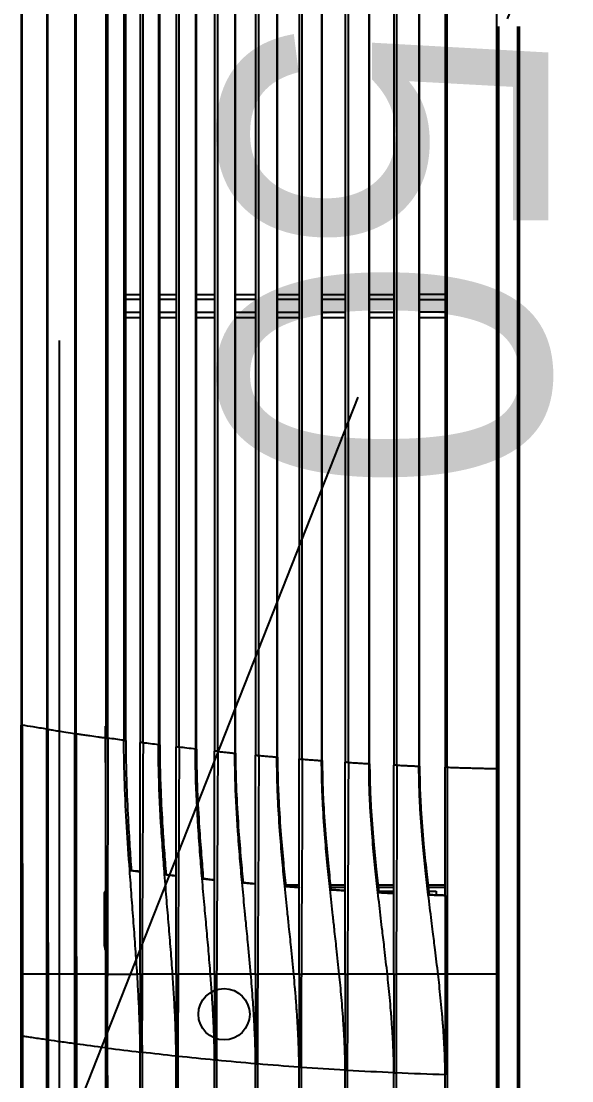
# Model space of a CAD drawing. Header units: millimetres. Extents: x 145965 to 228269, y 99354 to 115204.
# Drawn here: x 201272.9 to 201474.4, y 109509.3 to 109897 of the extents above; entities that cross this region are included whole.
import ezdxf

# ---------------------------------------------------------------- set-up
doc = ezdxf.new("R2010")
doc.units = ezdxf.units.MM
doc.header["$LTSCALE"] = 50
doc.linetypes.add('HIDDEN', pattern=[9.525, 6.35, -3.175])
doc.layers.add('06-LIGHT', color=4, linetype='Continuous')
doc.layers.add('3.기호.계단선', color=30, linetype='Continuous')
doc.styles.add('코레일둥고', font='Korail_Round_Gothic_Medium.ttf')

# ---------------------------------------------------------------- blocks, each defined once
blk = doc.blocks.new('*U145')
at = {"color": 1, "linetype": 'HIDDEN'}
blk.add_line((1179.94, 14.99), (39.94, 464.99), dxfattribs=at)
at = {"color": 8}
for p, q in [((1029.52, 185.7), (190.37, 185.7)), ((1029, 166.3), (190.88, 166.3)), ((190.88, 165.5), (1029, 165.5)), ((844.44, 165.5), (844.44, 155.49)), ((846.44, 155.49), (846.44, 165.5)), ((851.44, 165.5), (851.44, 155.49)), ((853.44, 155.49), (853.44, 165.5)), ((1074.94, 158.79), (1074.94, 165.5)), ((1075.94, 165.5), (1075.94, 158.91)), ((1077.4, 158.9), (1077.4, 161.99)), ((1077.4, 161.99), (1078.87, 161.99)), ((1028.59, 155.49), (191.3, 155.49)), ((191.31, 155.23), (1028.58, 155.23)), ((1028.18, 146.67), (191.7, 146.67)), ((191.76, 145.5), (1028.12, 145.5)), ((844.44, 135.99), (844.44, 145.5)), ((846.44, 145.5), (846.44, 135.99)), ((851.44, 135.99), (851.44, 145.5)), ((853.44, 135.99), (853.44, 145.5)), ((1074.94, 139.23), (1074.94, 145.5)), ((1075.94, 145.5), (1075.94, 139.34)), ((1077.4, 139.5), (1077.4, 145.5)), ((1027.61, 135.99), (192.27, 135.99)), ((192.28, 135.75), (1027.6, 135.75)), ((1027.11, 127.69), (192.78, 127.69)), ((192.85, 126.5), (1027.03, 126.5)), ((844.44, 117.5), (844.44, 126.5)), ((846.44, 126.5), (846.44, 117.5)), ((851.44, 117.5), (851.44, 126.5)), ((853.44, 117.5), (853.44, 126.5)), ((1074.94, 120.69), (1074.94, 126.5)), ((1075.94, 126.5), (1075.94, 120.79)), ((1026.41, 117.5), (193.47, 117.5)), ((193.49, 117.26), (1026.4, 117.26)), ((1025.83, 109.71), (194.05, 109.71)), ((194.15, 108.5), (1025.73, 108.5)), ((844.44, 100.06), (844.44, 108.5)), ((846.44, 108.5), (846.44, 100.06)), ((851.44, 100.06), (851.44, 108.5)), ((853.44, 100.06), (853.44, 108.5)), ((1074.94, 102.99), (1074.94, 108.5)), ((1025.04, 100.06), (194.84, 100.06)), ((194.86, 99.81), (1025.02, 99.81)), ((1024.39, 92.71), (195.5, 92.71)), ((195.61, 91.5), (1024.28, 91.5)), ((844.44, 83.65), (844.44, 91.5)), ((846.44, 91.5), (846.44, 83.65)), ((851.44, 83.65), (851.44, 91.5)), ((853.44, 83.65), (853.44, 91.5)), ((1023.53, 83.65), (196.36, 83.65)), ((196.38, 83.38), (1023.5, 83.38)), ((1022.82, 76.7), (197.06, 76.7)), ((197.19, 75.5), (1022.7, 75.5)), ((844.44, 68.4), (844.44, 75.5)), ((846.44, 75.5), (846.44, 68.4)), ((851.44, 68.4), (851.44, 75.5)), ((853.44, 68.4), (853.44, 75.5)), ((1021.93, 68.4), (197.95, 68.4)), ((198, 67.99), (1021.89, 67.99)), ((1021.16, 61.62), (198.72, 61.62)), ((198.85, 60.5), (1021.03, 60.5)), ((844.44, 54.08), (844.44, 60.5)), ((846.44, 60.5), (846.44, 54.08)), ((851.44, 54.08), (851.44, 60.5)), ((853.44, 54.08), (853.44, 60.5)), ((1020.27, 54.08), (199.62, 54.08)), ((199.68, 53.54), (1020.2, 53.54)), ((1019.45, 47.55), (200.43, 47.55)), ((200.57, 46.5), (1019.32, 46.5)), ((844.44, 40.83), (844.44, 46.5)), ((846.44, 46.5), (846.44, 40.83)), ((851.44, 40.83), (851.44, 46.5)), ((853.44, 40.83), (853.44, 46.5)), ((1018.58, 40.83), (201.3, 40.83)), ((201.41, 40.04), (1018.47, 40.04)), ((1017.64, 33.88), (202.24, 33.88)), ((202.37, 33), (1017.52, 33)), ((1026.19, 32.95), (1012.93, 32.95)), ((1026.69, 32.95), (1026.19, 32.95)), ((1027.1, 32.95), (1026.69, 32.95)), ((1128.36, 33), (1128.35, 33)), ((1015.86, 21.42), (204.03, 21.42)), ((204.09, 21), (1015.79, 21)), ((1135.34, 21), (1135.34, 21)), ((1014.17, 10.38), (205.71, 10.38)), ((205.77, 10), (1014.11, 10)), ((1012.57, 0.4), (207.32, 0.4)), ((207.32, 0), (1012.57, 0))]:
    blk.add_line(p, q, dxfattribs=at)
at = {"color": 1, "linetype": 'HIDDEN'}
blk.add_lwpolyline([(1179.94, 464.99), (1179.94, 14.99), (39.94, 14.99), (39.94, 464.99)], close=True, dxfattribs=at)
at = {"color": 8, "ltscale": 5}
blk.add_circle((1125.39, 79.18), 10, dxfattribs=at)
at = {"color": 8}
for centre, major_axis, ratio, start_param, end_param in [((1077.99, 32.65), (0, 0.3), 0.022602, 4.431318, 6.283185), ((1098.64, 32.65), (0, 0.3), 0.032103, 4.44044, 6.283185), ((1109.94, 21.05), (0, -0.6), 0.028131, 4.389048, 4.795946), ((1109.96, 21.05), (0.004, -0.6), 0.025903, 4.388882, 4.795863), ((1112, 20.87), (-0.187, 0.235), 0.183787, 0, 1.840109)]:
    blk.add_ellipse(centre, major_axis=major_axis, ratio=ratio, start_param=start_param, end_param=end_param, dxfattribs=at)
for points, knots in [([(739.94, 194.41), (740.61, 194.41), (741.27, 194.41), (744.61, 194.41), (747.27, 194.41), (760.61, 194.41), (771.27, 194.41), (824.61, 194.41), (867.27, 194.41), (914.74, 194.41), (919.53, 194.41), (939.96, 194.41), (955.6, 194.41), (979.05, 194.41), (986.86, 194.41), (1002.49, 194.41), (1010.31, 194.41), (1022.03, 194.42), (1025.94, 194.42), (1029.85, 194.41)], [0, 0, 0, 0, 0.006899, 0.006899, 0.034494, 0.034494, 0.144873, 0.144873, 0.58639, 0.58639, 0.636025, 0.636025, 0.797792, 0.797792, 0.878675, 0.878675, 0.959558, 0.959558, 1, 1, 1, 1]), ([(1029.85, 194.41), (1045.65, 194.41), (1061.45, 194.41), (1093.05, 194.41), (1108.85, 194.41), (1140.42, 194.41), (1156.18, 194.41), (1179.77, 194.41), (1187.62, 194.41), (1199.36, 194.41), (1203.27, 194.41), (1211.08, 194.41), (1214.98, 194.37), (1218.86, 194.4)], [0, 0, 0, 0, 0.25, 0.25, 0.5, 0.5, 0.75, 0.75, 0.875, 0.875, 0.9375, 0.9375, 1, 1, 1, 1]), ([(739.94, 194), (819.87, 194), (899.81, 194), (996.78, 194), (1013.81, 194), (1030.85, 194)], [0, 0, 0, 0, 0.824317, 0.824317, 1, 1, 1, 1]), ([(739.94, 193.94), (819.89, 193.94), (899.84, 193.94), (999.77, 193.94), (1019.76, 193.94), (1059.74, 193.94), (1079.73, 193.94), (1119.69, 193.94), (1139.67, 193.94), (1169.52, 193.94), (1179.45, 193.94), (1194.31, 193.94), (1199.26, 193.94), (1209.14, 193.94), (1214.08, 193.94), (1218.98, 193.94)], [0, 0, 0, 0, 0.5, 0.5, 0.625, 0.625, 0.75, 0.75, 0.875, 0.875, 0.9375, 0.9375, 0.96875, 0.96875, 1, 1, 1, 1]), ([(1218.94, 193.8), (1214.03, 193.8), (1209.09, 193.8), (1199.21, 193.8), (1194.26, 193.8), (1179.4, 193.8), (1169.47, 193.8), (1139.62, 193.8), (1119.64, 193.8), (1079.68, 193.8), (1059.7, 193.8), (1019.73, 193.8), (999.74, 193.8), (899.82, 193.8), (819.88, 193.8), (739.94, 193.8)], [0, 0, 0, 0, 0.03125, 0.03125, 0.0625, 0.0625, 0.125, 0.125, 0.25, 0.25, 0.375, 0.375, 0.5, 0.5, 1, 1, 1, 1]), ([(1218.39, 194), (1213.69, 194), (1208.95, 194), (1199.29, 194), (1194.34, 194), (1179.47, 194), (1169.54, 194), (1139.69, 194), (1119.71, 194), (1079.75, 194), (1059.76, 194), (1036.79, 194), (1033.82, 194), (1030.84, 194)], [0, 0, 0, 0, 0.076277, 0.076277, 0.155939, 0.155939, 0.315263, 0.315263, 0.633912, 0.633912, 0.952561, 0.952561, 1, 1, 1, 1]), ([(739.94, 186.26), (819.86, 186.26), (899.78, 186.26), (999.68, 186.26), (1019.66, 186.26), (1059.62, 186.26), (1079.6, 186.26), (1119.55, 186.26), (1139.51, 186.26), (1169.34, 186.26), (1179.27, 186.26), (1194.15, 186.26), (1199.1, 186.26), (1208.99, 186.26), (1213.93, 186.26), (1218.83, 186.26)], [0, 0, 0, 0, 0.5, 0.5, 0.625, 0.625, 0.75, 0.75, 0.875, 0.875, 0.9375, 0.9375, 0.96875, 0.96875, 1, 1, 1, 1]), ([(1218.79, 186.06), (1213.89, 186.06), (1208.95, 186.06), (1199.07, 186.06), (1194.11, 186.06), (1179.24, 186.06), (1169.31, 186.06), (1139.47, 186.06), (1119.52, 186.06), (1079.58, 186.06), (1059.6, 186.06), (1019.64, 186.06), (999.66, 186.06), (899.77, 186.06), (819.86, 186.06), (739.94, 186.06)], [0, 0, 0, 0, 0.03125, 0.03125, 0.0625, 0.0625, 0.125, 0.125, 0.25, 0.25, 0.375, 0.375, 0.5, 0.5, 1, 1, 1, 1]), ([(1039.64, 186.02), (1039.29, 186.02), (1038.93, 186.02), (1018.67, 186.02), (998.76, 186.02), (899.22, 186.02), (819.58, 186.02), (739.94, 186.02)], [0, 0, 0, 0, 0.003537, 0.003537, 0.20283, 0.20283, 1, 1, 1, 1]), ([(1109.74, 185.7), (1096.38, 185.7), (1083.01, 185.7), (1056.26, 185.7), (1042.89, 185.7), (1029.51, 185.7)], [0, 0, 0, 0, 0.5, 0.5, 1, 1, 1, 1]), ([(1029.52, 185.9), (1042.89, 185.9), (1056.26, 185.9), (1083.01, 185.9), (1096.38, 185.9), (1109.74, 185.9)], [0, 0, 0, 0, 0.5, 0.5, 1, 1, 1, 1]), ([(1217.05, 185.7), (1208.46, 185.7), (1199.79, 185.7), (1182.12, 185.7), (1173.1, 185.7), (1146, 185.7), (1127.88, 185.7), (1109.74, 185.7)], [0, 0, 0, 0, 0.243248, 0.243248, 0.495499, 0.495499, 1, 1, 1, 1]), ([(1029, 166.3), (1042.46, 166.3), (1055.92, 166.3), (1082.84, 166.3), (1096.29, 166.3), (1109.74, 166.3)], [0, 0, 0, 0, 0.5, 0.5, 1, 1, 1, 1]), ([(1109.74, 165.5), (1109.74, 165.52), (1109.74, 165.55), (1109.74, 165.77), (1109.74, 166.03), (1109.74, 166.21), (1109.74, 166.3)], [0, 0, 0, 0, 0.300546, 0.567506, 0.800705, 1, 1, 1, 1]), ([(1109.74, 166.3), (1127.91, 166.29), (1146.06, 166.29), (1173.2, 166.29), (1182.24, 166.29), (1200.27, 166.29), (1209.27, 166.29), (1218.19, 166.29)], [0, 0, 0, 0, 0.5, 0.5, 0.75, 0.75, 1, 1, 1, 1]), ([(1149.02, 165.5), (1146.76, 165.46), (1142.36, 165.39), (1135.95, 165.08), (1129.94, 164.68), (1124.33, 164.22), (1119.11, 163.73), (1114.29, 163.22), (1111.22, 162.88), (1109.74, 162.71)], [0, 0, 0, 0, 0.17272, 0.33551, 0.488347, 0.631221, 0.764126, 0.88705, 1, 1, 1, 1]), ([(1218.04, 165.5), (1212.34, 165.5), (1206.6, 165.5), (1195.12, 165.5), (1189.38, 165.5), (1172.11, 165.5), (1160.58, 165.5), (1149.02, 165.5)], [0, 0, 0, 0, 0.25, 0.25, 0.5, 0.5, 1, 1, 1, 1]), ([(1109.74, 162.71), (1106.56, 162.33), (1101.06, 161.68), (1094.09, 160.8), (1086.94, 159.89), (1082.12, 159.31), (1078.77, 158.9)], [0, 0, 0, 0, 0.307575, 0.532584, 0.675031, 1, 1, 1, 1]), ([(1109.74, 162.71), (1109.74, 161.41), (1109.74, 158.77), (1109.74, 154.73), (1109.74, 150.58), (1109.74, 147.77), (1109.74, 146.36)], [0, 0, 0, 0, 0.241954, 0.489631, 0.742508, 1, 1, 1, 1]), ([(1078.77, 158.9), (1075.6, 158.53), (1068.95, 157.75), (1057.84, 156.63), (1046.52, 155.76), (1036.44, 155.31), (1030.82, 155.25), (1028.58, 155.23)], [0, 0, 0, 0, 0.189956, 0.399239, 0.666018, 0.866282, 1, 1, 1, 1]), ([(1028.59, 155.49), (1030.82, 155.51), (1036.41, 155.55), (1046.5, 156.02), (1057.97, 156.92), (1069.09, 158.08), (1075.74, 158.88), (1078.78, 159.24)], [0, 0, 0, 0, 0.13271, 0.332981, 0.600797, 0.817687, 1, 1, 1, 1]), ([(1078.77, 159.15), (1078.77, 159.19), (1078.78, 159.22), (1078.78, 159.24), (1078.78, 159.24), (1078.78, 159.24)], [0, 0, 0, 0, 0.64921, 0.64921, 1, 1, 1, 1]), ([(1028.18, 146.67), (1028.22, 147.33), (1028.28, 148.65), (1028.37, 150.49), (1028.44, 152.22), (1028.52, 153.82), (1028.56, 154.76), (1028.58, 155.23)], [0, 0, 0, 0, 0.202006, 0.403007, 0.603004, 0.802001, 1, 1, 1, 1]), ([(1028.18, 146.67), (1028.18, 146.54), (1028.16, 146.27), (1028.14, 145.87), (1028.13, 145.56), (1028.13, 145.52), (1028.12, 145.5)], [0, 0, 0, 0, 0.249872, 0.499843, 0.749966, 1, 1, 1, 1]), ([(1028.18, 146.67), (1041.78, 146.67), (1055.37, 146.6), (1082.56, 146.47), (1096.16, 146.4), (1109.74, 146.36)], [0, 0, 0, 0, 0.5, 0.5, 1, 1, 1, 1]), ([(1109.74, 145.5), (1109.74, 145.52), (1109.74, 145.56), (1109.74, 145.8), (1109.74, 146.08), (1109.74, 146.27), (1109.74, 146.36)], [0, 0, 0, 0, 0.299602, 0.566259, 0.799779, 1, 1, 1, 1]), ([(1109.74, 145.5), (1110.91, 145.5), (1123.76, 145.5), (1136.59, 145.5), (1148.25, 145.5)], [0, 0, 0, 0, 0.090794, 1, 1, 1, 1]), ([(1148.24, 145.5), (1146.05, 145.46), (1141.77, 145.39), (1135.54, 145.11), (1129.67, 144.75), (1124.16, 144.33), (1119.03, 143.87), (1114.26, 143.41), (1111.21, 143.08), (1109.74, 142.93)], [0, 0, 0, 0, 0.171143, 0.332878, 0.485187, 0.628059, 0.76149, 0.885469, 1, 1, 1, 1]), ([(1148.25, 145.5), (1148.25, 145.51), (1148.25, 145.54), (1148.26, 145.72), (1148.27, 145.98), (1148.28, 146.19), (1148.29, 146.29)], [0, 0, 0, 0, 0.262073, 0.50023, 0.747646, 1, 1, 1, 1]), ([(1217.31, 145.5), (1205.91, 145.5), (1194.4, 145.5), (1171.36, 145.5), (1159.81, 145.5), (1148.25, 145.5)], [0, 0, 0, 0, 0.5, 0.5, 1, 1, 1, 1]), ([(1148.29, 146.29), (1159.87, 146.29), (1171.44, 146.29), (1194.52, 146.29), (1206.04, 146.29), (1217.46, 146.29)], [0, 0, 0, 0, 0.5, 0.5, 1, 1, 1, 1]), ([(1109.74, 142.93), (1106.51, 142.56), (1100.84, 141.93), (1093.58, 141.06), (1086.2, 140.18), (1081.23, 139.61), (1077.87, 139.22)], [0, 0, 0, 0, 0.304279, 0.532125, 0.683541, 1, 1, 1, 1]), ([(1109.74, 142.93), (1109.74, 141.69), (1109.74, 139.19), (1109.74, 135.35), (1109.74, 131.39), (1109.74, 128.71), (1109.74, 127.36)], [0, 0, 0, 0, 0.240964, 0.488232, 0.741399, 1, 1, 1, 1]), ([(1077.87, 139.22), (1074.71, 138.87), (1068.05, 138.13), (1056.99, 137.08), (1045.71, 136.26), (1035.62, 135.82), (1029.92, 135.77), (1027.6, 135.75)], [0, 0, 0, 0, 0.189159, 0.399253, 0.661583, 0.861842, 1, 1, 1, 1]), ([(1027.61, 135.99), (1029.87, 136.01), (1035.49, 136.05), (1045.59, 136.5), (1057.06, 137.36), (1068.19, 138.46), (1074.85, 139.21), (1077.88, 139.56)], [0, 0, 0, 0, 0.13403, 0.334286, 0.600753, 0.818086, 1, 1, 1, 1]), ([(1077.87, 139.3), (1077.87, 139.28), (1077.87, 139.26), (1077.87, 139.24), (1077.87, 139.23), (1077.86, 139.22)], [0, 0, 0, 0, 0.669286, 0.669286, 1, 1, 1, 1]), ([(1027.11, 127.69), (1027.16, 128.47), (1027.26, 130.02), (1027.39, 132.14), (1027.5, 134.08), (1027.57, 135.19), (1027.6, 135.75)], [0, 0, 0, 0, 0.254452, 0.505932, 0.754446, 1, 1, 1, 1]), ([(1027.11, 127.69), (1027.1, 127.56), (1027.08, 127.29), (1027.06, 126.88), (1027.04, 126.56), (1027.03, 126.52), (1027.03, 126.5)], [0, 0, 0, 0, 0.25027, 0.500033, 0.750107, 1, 1, 1, 1]), ([(1027.11, 127.69), (1040.88, 127.69), (1054.66, 127.62), (1082.21, 127.47), (1095.98, 127.4), (1109.74, 127.36)], [0, 0, 0, 0, 0.5, 0.5, 1, 1, 1, 1]), ([(1109.74, 124.16), (1106.41, 123.81), (1100.54, 123.2), (1092.91, 122.33), (1085.24, 121.47), (1080.11, 120.91), (1076.75, 120.54)], [0, 0, 0, 0, 0.302296, 0.533525, 0.693692, 1, 1, 1, 1]), ([(1109.74, 126.5), (1109.74, 126.52), (1109.74, 126.55), (1109.74, 126.8), (1109.74, 127.08), (1109.74, 127.27), (1109.74, 127.36)], [0, 0, 0, 0, 0.29963, 0.566296, 0.799804, 1, 1, 1, 1]), ([(1109.74, 126.5), (1110.57, 126.5), (1119.99, 126.5), (1129.41, 126.5), (1138, 126.5)], [0, 0, 0, 0, 0.087433, 1, 1, 1, 1]), ([(1147.24, 126.5), (1145.13, 126.47), (1141, 126.4), (1134.98, 126.15), (1129.28, 125.82), (1123.92, 125.44), (1118.9, 125.03), (1114.21, 124.6), (1111.19, 124.3), (1109.74, 124.16)], [0, 0, 0, 0, 0.169313, 0.329825, 0.481522, 0.624391, 0.758433, 0.883635, 1, 1, 1, 1]), ([(1109.74, 124.16), (1109.74, 122.99), (1109.74, 120.61), (1109.74, 116.96), (1109.74, 113.19), (1109.74, 110.64), (1109.74, 109.35)], [0, 0, 0, 0, 0.240494, 0.487542, 0.740817, 1, 1, 1, 1]), ([(1147.24, 126.5), (1147.25, 126.52), (1147.25, 126.57), (1147.27, 126.88), (1147.29, 127.15), (1147.29, 127.29)], [0, 0, 0, 0, 0.34127, 0.674379, 1, 1, 1, 1]), ([(1216.37, 126.5), (1204.95, 126.5), (1193.43, 126.5), (1170.37, 126.5), (1158.82, 126.5), (1147.24, 126.5)], [0, 0, 0, 0, 0.5, 0.5, 1, 1, 1, 1]), ([(1147.29, 127.29), (1158.88, 127.29), (1170.46, 127.28), (1193.55, 127.28), (1205.08, 127.28), (1216.52, 127.28)], [0, 0, 0, 0, 0.5, 0.5, 1, 1, 1, 1]), ([(1076.75, 120.54), (1073.6, 120.22), (1066.92, 119.52), (1055.91, 118.53), (1044.67, 117.75), (1034.56, 117.33), (1028.79, 117.28), (1026.4, 117.26)], [0, 0, 0, 0, 0.188349, 0.39928, 0.657536, 0.857785, 1, 1, 1, 1]), ([(1026.41, 117.5), (1028.69, 117.52), (1034.35, 117.56), (1044.46, 117.98), (1055.93, 118.8), (1067.06, 119.84), (1073.73, 120.55), (1076.77, 120.88)], [0, 0, 0, 0, 0.135331, 0.33557, 0.600704, 0.818478, 1, 1, 1, 1]), ([(1076.75, 120.63), (1076.75, 120.63), (1076.75, 120.63), (1076.75, 120.61), (1076.75, 120.59), (1076.75, 120.56), (1076.74, 120.55), (1076.74, 120.54)], [0, 0, 0, 0, 0.005018, 0.005018, 0.681643, 0.681643, 1, 1, 1, 1]), ([(1025.83, 109.71), (1025.89, 110.44), (1026, 111.9), (1026.15, 113.88), (1026.28, 115.7), (1026.36, 116.74), (1026.4, 117.26)], [0, 0, 0, 0, 0.255434, 0.50724, 0.755426, 1, 1, 1, 1]), ([(1025.74, 108.58), (1025.74, 108.55), (1025.74, 108.51), (1025.73, 108.5), (1025.73, 108.5)], [0, 0, 0, 0, 0.504346, 1, 1, 1, 1]), ([(1025.74, 108.58), (1025.74, 108.63), (1025.75, 108.75), (1025.78, 109.05), (1025.8, 109.4), (1025.82, 109.61), (1025.83, 109.71)], [0, 0, 0, 0, 0.229284, 0.499865, 0.74993, 1, 1, 1, 1]), ([(1025.83, 109.71), (1039.82, 109.71), (1053.81, 109.64), (1081.78, 109.48), (1095.77, 109.4), (1109.74, 109.35)], [0, 0, 0, 0, 0.5, 0.5, 1, 1, 1, 1]), ([(1109.74, 108.5), (1109.74, 108.52), (1109.74, 108.55), (1109.75, 108.8), (1109.74, 109.07), (1109.74, 109.26), (1109.74, 109.35)], [0, 0, 0, 0, 0.299748, 0.56645, 0.799918, 1, 1, 1, 1]), ([(1109.74, 108.5), (1110.16, 108.5), (1122.28, 108.5), (1134.39, 108.5), (1146.06, 108.5)], [0, 0, 0, 0, 0.034541, 1, 1, 1, 1]), ([(1146.06, 108.5), (1143.7, 108.46), (1139.11, 108.39), (1132.44, 108.1), (1126.17, 107.74), (1120.33, 107.32), (1114.89, 106.87), (1111.41, 106.55), (1109.74, 106.4)], [0, 0, 0, 0, 0.195017, 0.378715, 0.551069, 0.712073, 0.86172, 1, 1, 1, 1]), ([(1146.06, 108.5), (1146.06, 108.52), (1146.06, 108.56), (1146.09, 108.87), (1146.11, 109.15), (1146.12, 109.28)], [0, 0, 0, 0, 0.33666, 0.669714, 1, 1, 1, 1]), ([(1215.25, 108.5), (1203.8, 108.5), (1192.28, 108.5), (1169.2, 108.5), (1157.64, 108.5), (1146.06, 108.5)], [0, 0, 0, 0, 0.5, 0.5, 1, 1, 1, 1]), ([(1146.12, 109.28), (1157.71, 109.28), (1169.29, 109.28), (1192.4, 109.27), (1203.93, 109.27), (1215.39, 109.27)], [0, 0, 0, 0, 0.5, 0.5, 1, 1, 1, 1]), ([(1109.74, 106.4), (1106.23, 106.06), (1100.03, 105.46), (1091.98, 104.61), (1084.06, 103.77), (1078.82, 103.23), (1075.45, 102.89)], [0, 0, 0, 0, 0.306857, 0.541766, 0.704737, 1, 1, 1, 1]), ([(1109.74, 106.4), (1109.74, 105.29), (1109.74, 103.04), (1109.74, 99.57), (1109.74, 95.99), (1109.74, 93.56), (1109.74, 92.32)], [0, 0, 0, 0, 0.239553, 0.486232, 0.739794, 1, 1, 1, 1]), ([(1123.68, 107.5), (1123.68, 107.5), (1123.66, 107.5), (1123.56, 107.5), (1123.49, 107.5), (1123.31, 107.5), (1123.2, 107.5), (1122.95, 107.5), (1122.81, 107.5), (1122.57, 107.5), (1122.47, 107.5), (1122.37, 107.5)], [0, 0, 0, 0, 0.213358, 0.213358, 0.42668, 0.42668, 0.640562, 0.640562, 0.855661, 0.855661, 1, 1, 1, 1]), ([(1024.39, 92.71), (1024.45, 93.4), (1024.58, 94.78), (1024.74, 96.64), (1024.89, 98.35), (1024.98, 99.33), (1025.02, 99.81)], [0, 0, 0, 0, 0.256936, 0.509241, 0.756926, 1, 1, 1, 1]), ([(1075.45, 102.89), (1072.3, 102.58), (1065.6, 101.93), (1054.6, 101), (1043.36, 100.28), (1033.24, 99.88), (1027.44, 99.83), (1025.02, 99.81)], [0, 0, 0, 0, 0.188051, 0.399296, 0.65597, 0.856213, 1, 1, 1, 1]), ([(1025.04, 100.06), (1027.34, 100.07), (1033.02, 100.11), (1043.14, 100.51), (1054.61, 101.27), (1065.74, 102.25), (1072.43, 102.92), (1075.47, 103.22)], [0, 0, 0, 0, 0.136383, 0.336606, 0.600654, 0.818617, 1, 1, 1, 1]), ([(1024.28, 91.53), (1024.28, 91.57), (1024.29, 91.66), (1024.32, 91.98), (1024.36, 92.37), (1024.38, 92.6), (1024.39, 92.71)], [0, 0, 0, 0, 0.232687, 0.500098, 0.749869, 1, 1, 1, 1]), ([(1024.39, 92.71), (1038.62, 92.71), (1052.85, 92.63), (1081.3, 92.46), (1095.53, 92.38), (1109.74, 92.32)], [0, 0, 0, 0, 0.5, 0.5, 1, 1, 1, 1]), ([(1109.74, 91.5), (1109.71, 91.5), (1105.13, 91.5), (1100.54, 91.5), (1095.99, 91.5)], [0, 0, 0, 0, 0.007482, 1, 1, 1, 1]), ([(1109.74, 91.5), (1109.74, 91.52), (1109.74, 91.55), (1109.75, 91.79), (1109.74, 92.05), (1109.74, 92.24), (1109.74, 92.32)], [0, 0, 0, 0, 0.300147, 0.566978, 0.80031, 1, 1, 1, 1]), ([(1144.72, 91.5), (1142.46, 91.47), (1138.07, 91.4), (1131.66, 91.14), (1125.63, 90.82), (1119.99, 90.45), (1114.74, 90.06), (1111.37, 89.78), (1109.74, 89.64)], [0, 0, 0, 0, 0.194008, 0.377097, 0.549248, 0.710453, 0.860707, 1, 1, 1, 1]), ([(1144.72, 91.5), (1144.72, 91.52), (1144.72, 91.55), (1144.75, 91.84), (1144.78, 92.11), (1144.79, 92.26)], [0, 0, 0, 0, 0.302913, 0.635892, 1, 1, 1, 1]), ([(1213.99, 91.5), (1209.18, 91.5), (1204.36, 91.5), (1192.97, 91.5), (1186.4, 91.5), (1173.89, 91.5), (1167.97, 91.5), (1156.27, 91.5), (1150.5, 91.5), (1144.72, 91.5)], [0, 0, 0, 0, 0.20974, 0.20974, 0.494552, 0.494552, 0.750903, 0.750903, 1, 1, 1, 1]), ([(1213.99, 91.5), (1202.67, 91.5), (1179.61, 91.5), (1156.47, 91.5), (1144.72, 91.5)], [0, 0, 0, 0, 0.493298, 1, 1, 1, 1]), ([(1144.79, 92.26), (1150.57, 92.26), (1156.34, 92.26), (1168.05, 92.26), (1173.98, 92.26), (1186.5, 92.26), (1193.08, 92.26), (1204.48, 92.26), (1209.31, 92.26), (1214.12, 92.26)], [0, 0, 0, 0, 0.249054, 0.249054, 0.505367, 0.505367, 0.790188, 0.790188, 1, 1, 1, 1]), ([(1109.74, 89.64), (1105.92, 89.3), (1099.25, 88.7), (1090.72, 87.85), (1082.63, 87.05), (1077.38, 86.56), (1074, 86.24)], [0, 0, 0, 0, 0.3207, 0.559402, 0.716115, 1, 1, 1, 1]), ([(1109.74, 89.64), (1109.74, 88.59), (1109.74, 86.44), (1109.74, 83.15), (1109.74, 79.76), (1109.74, 77.45), (1109.74, 76.29)], [0, 0, 0, 0, 0.239379, 0.485924, 0.739506, 1, 1, 1, 1]), ([(1022.82, 76.7), (1022.89, 77.35), (1023.02, 78.62), (1023.2, 80.36), (1023.36, 81.97), (1023.45, 82.91), (1023.5, 83.38)], [0, 0, 0, 0, 0.257522, 0.510022, 0.757511, 1, 1, 1, 1]), ([(1074, 86.24), (1070.83, 85.95), (1064.13, 85.34), (1051.28, 84.35), (1037.62, 83.55), (1027.48, 83.43), (1023.5, 83.38)], [0, 0, 0, 0, 0.188964, 0.399297, 0.764245, 1, 1, 1, 1]), ([(1023.53, 83.65), (1025.51, 83.66), (1030.88, 83.69), (1041.01, 84.04), (1052.81, 84.76), (1064.28, 85.69), (1070.98, 86.31), (1074.03, 86.59)], [0, 0, 0, 0, 0.1176, 0.317809, 0.600614, 0.818158, 1, 1, 1, 1]), ([(1022.82, 76.7), (1022.81, 76.63), (1022.81, 76.54), (1022.79, 76.36), (1022.78, 76.27), (1022.76, 76.09), (1022.75, 76), (1022.73, 75.84), (1022.73, 75.77), (1022.71, 75.65), (1022.71, 75.6), (1022.7, 75.53), (1022.7, 75.51), (1022.7, 75.5), (1022.7, 75.5), (1022.7, 75.5)], [0, 0, 0, 0, 0.161779, 0.161779, 0.323539, 0.323539, 0.485543, 0.485543, 0.647325, 0.647325, 0.808403, 0.808403, 0.968605, 0.968605, 1, 1, 1, 1]), ([(1022.82, 76.7), (1037.31, 76.7), (1051.8, 76.61), (1080.78, 76.43), (1095.27, 76.34), (1109.74, 76.29)], [0, 0, 0, 0, 0.5, 0.5, 1, 1, 1, 1]), ([(1109.74, 75.5), (1109.21, 75.5), (1097.89, 75.5), (1086.56, 75.5), (1075.76, 75.5)], [0, 0, 0, 0, 0.046692, 1, 1, 1, 1]), ([(1109.74, 75.5), (1109.74, 75.52), (1109.74, 75.55), (1109.74, 75.77), (1109.74, 76.03), (1109.74, 76.21), (1109.74, 76.29)], [0, 0, 0, 0, 0.300577, 0.567547, 0.800734, 1, 1, 1, 1]), ([(1143.27, 75.5), (1141.04, 75.47), (1136.57, 75.4), (1129.86, 75.15), (1123.15, 74.81), (1116.45, 74.39), (1111.98, 74.05), (1109.74, 73.89)], [0, 0, 0, 0, 0.199981, 0.399984, 0.599994, 0.800004, 1, 1, 1, 1]), ([(1143.35, 76.23), (1143.33, 76.1), (1143.31, 75.84), (1143.28, 75.56), (1143.27, 75.52), (1143.27, 75.5)], [0, 0, 0, 0, 0.336965, 0.669945, 1, 1, 1, 1]), ([(1212.62, 75.5), (1201.27, 75.5), (1178.19, 75.5), (1155.02, 75.5), (1143.27, 75.5)], [0, 0, 0, 0, 0.493391, 1, 1, 1, 1]), ([(1072.46, 70.63), (1069.39, 70.37), (1062.68, 69.81), (1049.21, 68.85), (1035.42, 68.14), (1025.27, 68.03), (1021.89, 67.99)], [0, 0, 0, 0, 0.182416, 0.399176, 0.799872, 1, 1, 1, 1]), ([(1021.93, 68.4), (1023.93, 68.41), (1029.32, 68.44), (1039.46, 68.75), (1051.22, 69.4), (1062.69, 70.24), (1069.41, 70.8), (1072.5, 71.06)], [0, 0, 0, 0, 0.118576, 0.318747, 0.600562, 0.816171, 1, 1, 1, 1]), ([(1109.74, 73.89), (1106.73, 73.64), (1100.7, 73.16), (1091.66, 72.35), (1082.25, 71.48), (1075.85, 70.92), (1072.46, 70.63)], [0, 0, 0, 0, 0.242425, 0.484831, 0.727208, 1, 1, 1, 1]), ([(1072.46, 70.63), (1072.47, 70.7), (1072.48, 70.77), (1072.49, 70.89), (1072.49, 70.94), (1072.5, 71.02), (1072.5, 71.04), (1072.5, 71.06), (1072.5, 71.06), (1072.5, 71.06)], [0, 0, 0, 0, 0.292408, 0.292408, 0.584321, 0.584321, 0.875326, 0.875326, 1, 1, 1, 1]), ([(1072.59, 71.94), (1072.57, 71.69), (1072.54, 71.43), (1072.51, 71.09), (1072.5, 71.01), (1072.49, 70.92)], [0, 0, 0, 0, 0.751683, 0.751683, 1, 1, 1, 1]), ([(1109.74, 73.89), (1109.74, 72.88), (1109.74, 70.84), (1109.74, 67.72), (1109.74, 64.51), (1109.74, 62.34), (1109.74, 61.24)], [0, 0, 0, 0, 0.239058, 0.485395, 0.739057, 1, 1, 1, 1]), ([(1021.89, 67.99), (1021.77, 66.95), (1021.54, 64.92), (1021.29, 62.67), (1021.16, 61.62)], [0, 0, 0, 0, 0.543894, 1, 1, 1, 1]), ([(1021.16, 61.62), (1021.15, 61.49), (1021.12, 61.23), (1021.07, 60.85), (1021.04, 60.56), (1021.03, 60.52), (1021.03, 60.5)], [0, 0, 0, 0, 0.250041, 0.500223, 0.740572, 1, 1, 1, 1]), ([(1021.16, 61.62), (1035.93, 61.62), (1050.7, 61.53), (1080.23, 61.35), (1094.99, 61.28), (1109.74, 61.24)], [0, 0, 0, 0, 0.5, 0.5, 1, 1, 1, 1]), ([(1109.74, 59.1), (1106.55, 58.87), (1100.16, 58.41), (1090.59, 57.62), (1080.82, 56.79), (1074.24, 56.26), (1070.85, 55.99)], [0, 0, 0, 0, 0.246108, 0.492163, 0.738161, 1, 1, 1, 1]), ([(1109.74, 60.5), (1108.69, 60.5), (1095.9, 60.5), (1083.11, 60.5), (1071.36, 60.5)], [0, 0, 0, 0, 0.082118, 1, 1, 1, 1]), ([(1109.74, 60.5), (1109.74, 60.52), (1109.74, 60.55), (1109.74, 60.75), (1109.74, 60.99), (1109.74, 61.16), (1109.74, 61.24)], [0, 0, 0, 0, 0.30306, 0.57086, 0.803221, 1, 1, 1, 1]), ([(1141.74, 60.5), (1139.08, 60.46), (1133.75, 60.37), (1125.74, 60.06), (1117.74, 59.64), (1112.41, 59.28), (1109.74, 59.1)], [0, 0, 0, 0, 0.249988, 0.499982, 0.750002, 1, 1, 1, 1]), ([(1109.74, 59.1), (1109.74, 58.16), (1109.74, 56.25), (1109.74, 53.31), (1109.74, 50.27), (1109.74, 48.23), (1109.74, 47.19)], [0, 0, 0, 0, 0.236505, 0.481944, 0.736426, 1, 1, 1, 1]), ([(1141.74, 60.5), (1141.74, 60.51), (1141.73, 60.52), (1141.77, 60.69), (1141.79, 60.95), (1141.81, 61.11), (1141.82, 61.2)], [0, 0, 0, 0, 0.179045, 0.569787, 0.77214, 1, 1, 1, 1]), ([(1070.85, 55.99), (1067.72, 55.75), (1061, 55.23), (1047.17, 54.32), (1033.4, 53.67), (1023.24, 53.57), (1020.2, 53.54)], [0, 0, 0, 0, 0.185218, 0.399154, 0.820192, 1, 1, 1, 1]), ([(1020.27, 54.08), (1020.26, 54.06), (1020.26, 54.01), (1020.22, 53.71), (1020.2, 53.54)], [0, 0, 0, 0, 0.461975, 1, 1, 1, 1]), ([(1020.27, 54.08), (1022.27, 54.09), (1027.66, 54.11), (1037.81, 54.39), (1049.56, 54.98), (1061.05, 55.74), (1067.78, 56.25), (1070.9, 56.49)], [0, 0, 0, 0, 0.118512, 0.318665, 0.600501, 0.814856, 1, 1, 1, 1]), ([(1070.85, 55.99), (1070.85, 56.07), (1070.86, 56.14), (1070.88, 56.27), (1070.88, 56.32), (1070.89, 56.41), (1070.9, 56.45), (1070.9, 56.47), (1070.9, 56.48), (1070.9, 56.48), (1070.9, 56.49), (1070.9, 56.49)], [0, 0, 0, 0, 0.27156, 0.27156, 0.542657, 0.542657, 0.808337, 0.808337, 0.89096, 0.89096, 1, 1, 1, 1]), ([(1020.2, 53.54), (1020.08, 52.55), (1019.84, 50.6), (1019.58, 48.53), (1019.45, 47.55)], [0, 0, 0, 0, 0.533649, 1, 1, 1, 1]), ([(1019.45, 47.55), (1019.44, 47.42), (1019.41, 47.17), (1019.36, 46.82), (1019.32, 46.56), (1019.32, 46.52), (1019.32, 46.5)], [0, 0, 0, 0, 0.250245, 0.500503, 0.740965, 1, 1, 1, 1]), ([(1019.45, 47.55), (1034.5, 47.55), (1049.56, 47.45), (1079.66, 47.28), (1094.7, 47.22), (1109.74, 47.19)], [0, 0, 0, 0, 0.5, 0.5, 1, 1, 1, 1]), ([(1109.74, 46.5), (1108.15, 46.5), (1103.75, 46.5), (1099.35, 46.5), (1096.54, 46.5)], [0, 0, 0, 0, 0.360849, 1, 1, 1, 1]), ([(1109.74, 46.5), (1109.74, 46.53), (1109.74, 46.57), (1109.74, 46.87), (1109.74, 47.09), (1109.74, 47.19)], [0, 0, 0, 0, 0.395956, 0.72951, 1, 1, 1, 1]), ([(1140.16, 46.5), (1137.69, 46.46), (1132.7, 46.39), (1125.15, 46.12), (1117.48, 45.77), (1112.33, 45.46), (1109.74, 45.31)], [0, 0, 0, 0, 0.244293, 0.492387, 0.744298, 1, 1, 1, 1]), ([(1140.25, 47.16), (1140.24, 47.07), (1140.21, 46.89), (1140.19, 46.68), (1140.17, 46.53), (1140.17, 46.51), (1140.16, 46.5)], [0, 0, 0, 0, 0.259243, 0.49995, 0.747682, 1, 1, 1, 1]), ([(1069.19, 42.36), (1063.57, 41.97), (1052.31, 41.19), (1035.41, 40.31), (1024.12, 40.13), (1018.47, 40.04)], [0, 0, 0, 0, 0.333291, 0.666637, 1, 1, 1, 1]), ([(1018.58, 40.83), (1020.56, 40.84), (1025.92, 40.86), (1036.07, 41.11), (1047.84, 41.62), (1059.37, 42.3), (1066.12, 42.75), (1069.27, 42.96)], [0, 0, 0, 0, 0.116851, 0.316976, 0.600411, 0.813247, 1, 1, 1, 1]), ([(1109.74, 45.3), (1106.43, 45.09), (1099.74, 44.65), (1089.62, 43.9), (1079.42, 43.12), (1072.59, 42.61), (1069.19, 42.36)], [0, 0, 0, 0, 0.245079, 0.494613, 0.748597, 1, 1, 1, 1]), ([(1069.27, 42.96), (1069.27, 42.96), (1069.27, 42.95), (1069.26, 42.9), (1069.26, 42.86), (1069.24, 42.76), (1069.24, 42.7), (1069.22, 42.57), (1069.21, 42.5), (1069.2, 42.4), (1069.2, 42.38), (1069.19, 42.36)], [0, 0, 0, 0, 0.231752, 0.231752, 0.464199, 0.464199, 0.698225, 0.698225, 0.936242, 0.936242, 1, 1, 1, 1]), ([(1109.74, 33.63), (1109.74, 34.67), (1109.74, 36.7), (1109.74, 39.71), (1109.74, 42.56), (1109.74, 44.41), (1109.74, 45.3)], [0, 0, 0, 0, 0.271735, 0.528869, 0.771564, 1, 1, 1, 1]), ([(1018.47, 40.04), (1018.5, 40.2), (1018.53, 40.5), (1018.57, 40.78), (1018.58, 40.81), (1018.58, 40.83)], [0, 0, 0, 0, 0.365763, 0.698949, 1, 1, 1, 1]), ([(1017.52, 33), (1017.52, 33.02), (1017.53, 33.05), (1017.57, 33.36), (1017.61, 33.7), (1017.64, 33.88)], [0, 0, 0, 0, 0.261782, 0.59531, 1, 1, 1, 1]), ([(1017.64, 33.88), (1032.99, 33.88), (1048.35, 33.8), (1079.05, 33.69), (1094.4, 33.65), (1109.74, 33.63)], [0, 0, 0, 0, 0.5, 0.5, 1, 1, 1, 1]), ([(1109.74, 33), (1109.74, 33.02), (1109.74, 33.06), (1109.74, 33.33), (1109.74, 33.53), (1109.74, 33.63)], [0, 0, 0, 0, 0.396581, 0.730118, 1, 1, 1, 1]), ([(1138.59, 33.62), (1138.58, 33.53), (1138.57, 33.45), (1138.55, 33.29), (1138.54, 33.23), (1138.52, 33.12), (1138.52, 33.07), (1138.51, 33.02), (1138.51, 33), (1138.5, 33)], [0, 0, 0, 0, 0.251918, 0.251918, 0.503947, 0.503947, 0.754391, 0.754391, 1, 1, 1, 1]), ([(1015.86, 21.42), (1015.93, 21.93), (1016.09, 23.02), (1016.36, 24.82), (1016.69, 27.12), (1017.02, 29.43), (1017.31, 31.5), (1017.45, 32.55), (1017.52, 33)], [0, 0, 0, 0, 0.14309, 0.303741, 0.481951, 0.74031, 0.886713, 1, 1, 1, 1]), ([(1078, 32.57), (1077.95, 32.57), (1077.89, 32.57), (1077.74, 32.6), (1077.64, 32.64), (1077.46, 32.74), (1077.38, 32.81), (1077.28, 32.92), (1077.26, 32.96), (1077.24, 32.99)], [0, 0, 0, 0, 0.170559, 0.170559, 0.505418, 0.505418, 0.853274, 0.853274, 1, 1, 1, 1]), ([(1098.65, 32.57), (1098.45, 32.57), (1098.25, 32.57), (1097.25, 32.57), (1096.45, 32.57), (1092.46, 32.57), (1089.26, 32.57), (1083.37, 32.57), (1080.69, 32.57), (1078, 32.57)], [0, 0, 0, 0, 0.029041, 0.029041, 0.145204, 0.145204, 0.60986, 0.60986, 1, 1, 1, 1]), ([(1100.21, 32.96), (1100.05, 32.88), (1099.88, 32.8), (1099.37, 32.63), (1099.01, 32.57), (1098.65, 32.57)], [0, 0, 0, 0, 0.337448, 0.337448, 1, 1, 1, 1]), ([(1014.17, 10.38), (1014.26, 10.95), (1014.47, 12.25), (1014.83, 14.59), (1015.28, 17.56), (1015.61, 19.79), (1015.79, 21)], [0, 0, 0, 0, 0.176314, 0.401773, 0.676347, 1, 1, 1, 1]), ([(1015.86, 21.42), (1015.84, 21.3), (1015.8, 21.07), (1015.8, 21.02), (1015.79, 21)], [0, 0, 0, 0, 0.500538, 1, 1, 1, 1]), ([(1109.74, 21), (1109.03, 21), (1108.32, 21), (1097.21, 21), (1086.8, 21), (1066.22, 21), (1056.05, 21), (1035.85, 21), (1025.82, 21), (1015.79, 21)], [0, 0, 0, 0, 0.022631, 0.022631, 0.354983, 0.354983, 0.679805, 0.679805, 1, 1, 1, 1]), ([(1015.86, 21.42), (1025.87, 21.42), (1035.88, 21.43), (1056.06, 21.45), (1066.23, 21.47), (1086.82, 21.5), (1097.23, 21.52), (1108.34, 21.54), (1109.04, 21.54), (1109.74, 21.54)], [0, 0, 0, 0, 0.319811, 0.319811, 0.644923, 0.644923, 0.97758, 0.97758, 1, 1, 1, 1]), ([(1109.74, 21.54), (1118.83, 21.55), (1127.91, 21.57), (1137, 21.57), (1137, 21.57), (1137, 21.57)], [0, 0, 0, 0, 0.999998, 0.999998, 1, 1, 1, 1]), ([(1109.74, 21), (1109.74, 19.92), (1109.74, 17.93), (1109.74, 15.28), (1109.74, 13.2), (1109.74, 11.66), (1109.74, 10.83), (1109.74, 10.49)], [0, 0, 0, 0, 0.301042, 0.551788, 0.751881, 0.901269, 1, 1, 1, 1]), ([(1136.91, 21), (1136.66, 19.12), (1136.17, 15.58), (1135.67, 12.13), (1135.44, 10.53)], [0, 0, 0, 0, 0.525932, 1, 1, 1, 1]), ([(1137, 21.57), (1136.98, 21.49), (1136.96, 21.33), (1136.94, 21.15), (1136.92, 21.02), (1136.92, 21.01), (1136.91, 21)], [0, 0, 0, 0, 0.261877, 0.500466, 0.750988, 1, 1, 1, 1]), ([(1201.16, 21), (1198.45, 21), (1195.74, 21), (1183.21, 21), (1173.38, 21), (1154.67, 21), (1145.79, 21), (1136.91, 21)], [0, 0, 0, 0, 0.12646, 0.12646, 0.585568, 0.585568, 1, 1, 1, 1]), ([(1200.72, 21), (1190.33, 21), (1179.93, 21), (1158.76, 21), (1148, 21), (1137.12, 21), (1137.02, 21), (1136.91, 21)], [0, 0, 0, 0, 0.488967, 0.488967, 0.995055, 0.995055, 1, 1, 1, 1]), ([(1137, 21.57), (1145.86, 21.58), (1154.73, 21.59), (1173.42, 21.62), (1183.26, 21.63), (1195.79, 21.65), (1198.5, 21.66), (1201.21, 21.66)], [0, 0, 0, 0, 0.413984, 0.413984, 0.873443, 0.873443, 1, 1, 1, 1]), ([(1014.11, 10), (1013.83, 8.19), (1013.29, 4.8), (1012.79, 1.75), (1012.57, 0.4)], [0, 0, 0, 0, 0.523797, 1, 1, 1, 1]), ([(1109.74, 10), (1106.33, 10), (1102.93, 10), (1091.28, 10), (1083.03, 10), (1058.29, 10), (1041.8, 10), (1021.58, 10), (1017.84, 10), (1014.11, 10)], [0, 0, 0, 0, 0.106844, 0.106844, 0.365542, 0.365542, 0.882945, 0.882945, 1, 1, 1, 1]), ([(1014.17, 10.38), (1017.88, 10.38), (1021.6, 10.38), (1041.8, 10.39), (1058.3, 10.41), (1083.04, 10.45), (1091.29, 10.46), (1102.93, 10.48), (1106.34, 10.49), (1109.74, 10.49)], [0, 0, 0, 0, 0.116518, 0.116518, 0.634308, 0.634308, 0.893201, 0.893201, 1, 1, 1, 1]), ([(1109.74, 10.49), (1118.31, 10.51), (1126.87, 10.52), (1135.44, 10.53), (1135.44, 10.53), (1135.44, 10.53)], [0, 0, 0, 0, 0.999998, 0.999998, 1, 1, 1, 1]), ([(1109.74, 10), (1109.74, 9.44), (1109.74, 8.32), (1109.74, 6.68), (1109.74, 4.87), (1109.74, 2.8), (1109.74, 1.31), (1109.74, 0.51)], [0, 0, 0, 0, 0.16608, 0.332476, 0.499267, 0.733907, 1, 1, 1, 1]), ([(1135.36, 10), (1135.23, 9.12), (1134.98, 7.38), (1134.6, 4.82), (1134.26, 2.53), (1134.04, 1.12), (1133.95, 0.52)], [0, 0, 0, 0, 0.264848, 0.529697, 0.794545, 1, 1, 1, 1]), ([(1135.44, 10.53), (1135.42, 10.37), (1135.38, 10.08), (1135.37, 10.03), (1135.36, 10)], [0, 0, 0, 0, 0.526922, 1, 1, 1, 1]), ([(1191.93, 10), (1188.08, 10), (1184.23, 10), (1174.88, 10), (1169.39, 10), (1158.41, 10), (1152.92, 10), (1143.41, 10), (1139.38, 10), (1135.36, 10)], [0, 0, 0, 0, 0.204297, 0.204297, 0.495492, 0.495492, 0.786688, 0.786688, 1, 1, 1, 1]), ([(1135.44, 10.53), (1135.44, 10.53), (1135.44, 10.53), (1139.44, 10.53), (1143.45, 10.53), (1152.94, 10.54), (1158.43, 10.55), (1169.42, 10.57), (1174.91, 10.58), (1184.25, 10.6), (1188.11, 10.6), (1191.96, 10.61)], [0, 0, 0, 0, 0.000001, 0.000001, 0.21248, 0.21248, 0.503983, 0.503983, 0.795486, 0.795486, 1, 1, 1, 1]), ([(1012.57, 0.4), (1021.04, 0.4), (1029.52, 0.41), (1054.01, 0.43), (1070.02, 0.46), (1093.93, 0.5), (1101.84, 0.51), (1109.74, 0.51)], [0, 0, 0, 0, 0.261714, 0.261714, 0.756054, 0.756054, 1, 1, 1, 1]), ([(1109.74, 0), (1101.83, 0), (1093.93, 0), (1070.02, 0), (1054.01, 0), (1029.52, 0), (1021.04, 0), (1012.57, 0)], [0, 0, 0, 0, 0.243953, 0.243953, 0.738293, 0.738293, 1, 1, 1, 1]), ([(1109.74, 0.51), (1117.81, 0.52), (1125.88, 0.52), (1133.95, 0.52), (1133.95, 0.52), (1133.95, 0.52)], [0, 0, 0, 0, 0.999998, 0.999998, 1, 1, 1, 1]), ([(1154.62, 0), (1151.18, 0), (1147.74, 0), (1140.85, 0), (1137.4, 0), (1133.94, 0)], [0, 0, 0, 0, 0.499048, 0.499048, 1, 1, 1, 1]), ([(1133.95, 0.52), (1133.95, 0.52), (1133.95, 0.52), (1137.4, 0.52), (1140.85, 0.52), (1147.75, 0.52), (1151.18, 0.52), (1154.62, 0.54)], [0, 0, 0, 0, 0.000003, 0.000003, 0.500936, 0.500936, 1, 1, 1, 1])]:
    blk.add_open_spline(points, degree=3, knots=knots, dxfattribs=at)
for points, degree in [([(1029.85, 193.71), (1029.85, 193.89), (1029.85, 194.15), (1029.85, 194.41)], 3), ([(1029, 166.3), (1029.33, 176), (1029.52, 185.7)], 2), ([(1029.52, 185.7), (1029.52, 185.8), (1029.52, 185.9), (1029.52, 185.9)], 3), ([(1109.74, 185.7), (1109.75, 185.8), (1109.74, 185.9), (1109.74, 185.9)], 3), ([(1109.74, 185.7), (1109.74, 179.23), (1109.74, 172.76), (1109.74, 166.3)], 3), ([(1029, 166.3), (1029, 165.88), (1029, 165.5), (1029, 165.5)], 3), ([(1079, 165.5), (1062.34, 165.5), (1045.67, 165.5), (1029, 165.5)], 3), ([(1079, 165.5), (1078.92, 163.35), (1078.84, 161.2), (1078.77, 159.05)], 3), ([(1078.77, 158.9), (1079, 165.5)], 1), ([(1079, 165.5), (1089.25, 165.5), (1099.5, 165.5), (1109.74, 165.5)], 3), ([(1109.74, 165.5), (1119.03, 165.5), (1128.31, 165.5), (1137.58, 165.5)], 3), ([(1109.74, 165.5), (1109.74, 164.56), (1109.74, 163.62), (1109.74, 162.7)], 3), ([(1137.58, 165.5), (1141.4, 165.5), (1145.21, 165.5), (1149.02, 165.5)], 3), ([(1149.02, 165.5), (1148.82, 159.12), (1148.58, 152.7), (1148.29, 146.29)], 3), ([(1149.02, 165.5), (1149.02, 165.5)], 1), ([(1078.77, 159.15), (1078.77, 158.9)], 1), ([(1028.58, 155.23), (1028.58, 155.4), (1028.58, 155.49), (1028.59, 155.49)], 3), ([(1039.3, 155.68), (1037.45, 155.61), (1035.6, 155.55), (1033.75, 155.52)], 3), ([(1054.33, 156.59), (1050.04, 156.25), (1045.74, 155.96), (1041.44, 155.77)], 3), ([(1078.19, 145.5), (1061.5, 145.5), (1044.81, 145.5), (1028.12, 145.5)], 3), ([(1077.87, 139.22), (1078.19, 145.5)], 1), ([(1078.18, 145.5), (1078.08, 143.43), (1077.97, 141.36), (1077.87, 139.3)], 3), ([(1095.49, 145.5), (1089.72, 145.5), (1083.95, 145.5), (1078.19, 145.5)], 3), ([(1109.74, 145.5), (1104.99, 145.5), (1100.24, 145.5), (1095.49, 145.5)], 3), ([(1109.74, 146.36), (1122.6, 146.32), (1135.45, 146.29), (1148.29, 146.29)], 3), ([(1109.74, 145.5), (1109.74, 144.63), (1109.74, 143.77), (1109.74, 142.93)], 3), ([(1148.24, 145.5), (1147.97, 139.45), (1147.65, 133.36), (1147.29, 127.29)], 3), ([(1148.25, 145.5), (1148.24, 145.5)], 1), ([(1077.88, 139.53), (1077.87, 139.22)], 1), ([(1077.88, 139.53), (1077.88, 139.55), (1077.88, 139.56), (1077.88, 139.56)], 3), ([(1027.6, 135.75), (1027.6, 135.9), (1027.61, 135.99), (1027.61, 135.99)], 3), ([(1077.13, 126.5), (1060.43, 126.5), (1043.73, 126.5), (1027.03, 126.5)], 3), ([(1076.75, 120.54), (1077.13, 126.5)], 1), ([(1077.13, 126.5), (1077, 124.54), (1076.88, 122.59), (1076.75, 120.63)], 3), ([(1093.51, 126.5), (1088.05, 126.5), (1082.59, 126.5), (1077.13, 126.5)], 3), ([(1109.74, 126.5), (1104.33, 126.5), (1098.92, 126.5), (1093.51, 126.5)], 3), ([(1109.74, 127.36), (1122.27, 127.31), (1134.79, 127.29), (1147.29, 127.29)], 3), ([(1109.74, 126.5), (1109.74, 125.71), (1109.74, 124.93), (1109.74, 124.16)], 3), ([(1138, 126.5), (1141.08, 126.5), (1144.16, 126.5), (1147.24, 126.5)], 3), ([(1147.24, 126.5), (1146.91, 120.78), (1146.53, 115.02), (1146.12, 109.28)], 3), ([(1147.24, 126.5), (1147.24, 126.5)], 1), ([(1076.77, 120.86), (1076.75, 120.54)], 1), ([(1076.77, 120.85), (1076.77, 120.87), (1076.77, 120.88), (1076.77, 120.88)], 3), ([(1026.4, 117.26), (1026.4, 117.42), (1026.41, 117.5), (1026.41, 117.5)], 3), ([(1075.88, 108.5), (1059.17, 108.5), (1042.45, 108.5), (1025.73, 108.5)], 3), ([(1075.45, 102.89), (1075.88, 108.5)], 1), ([(1075.88, 108.5), (1075.74, 106.67), (1075.6, 104.84), (1075.45, 103)], 3), ([(1075.88, 108.5), (1075.93, 108.5), (1075.97, 108.5), (1076.01, 108.5)], 3), ([(1093.86, 108.5), (1087.91, 108.5), (1081.96, 108.5), (1076.01, 108.5)], 3), ([(1109.74, 108.5), (1104.45, 108.5), (1099.15, 108.5), (1093.86, 108.5)], 3), ([(1109.74, 109.35), (1121.88, 109.31), (1134.01, 109.28), (1146.12, 109.28)], 3), ([(1109.74, 108.5), (1109.74, 107.78), (1109.74, 107.08), (1109.74, 106.39)], 3), ([(1146.06, 108.5), (1145.67, 103.1), (1145.24, 97.67), (1144.79, 92.26)], 3), ([(1146.06, 108.5), (1146.06, 108.5)], 1), ([(1025.02, 99.81), (1025.02, 99.97), (1025.03, 100.06), (1025.04, 100.06)], 3), ([(1048.39, 100.81), (1042.48, 100.45), (1036.56, 100.19), (1030.64, 100.09)], 3), ([(1075.47, 103.2), (1075.46, 103.13), (1075.45, 102.89)], 2), ([(1075.47, 103.2), (1075.47, 103.22), (1075.47, 103.22), (1075.47, 103.22)], 3), ([(1024.28, 91.53), (1024.28, 91.52), (1024.28, 91.51), (1024.28, 91.5)], 3), ([(1074.48, 91.5), (1057.75, 91.5), (1041.01, 91.5), (1024.28, 91.5)], 3), ([(1074, 86.24), (1074.48, 91.5)], 1), ([(1074.48, 91.5), (1074.33, 89.8), (1074.17, 88.11), (1074.02, 86.41)], 3), ([(1095.99, 91.5), (1088.82, 91.5), (1081.65, 91.5), (1074.48, 91.5)], 3), ([(1109.74, 92.32), (1121.44, 92.28), (1133.12, 92.26), (1144.79, 92.26)], 3), ([(1109.74, 91.5), (1109.74, 90.87), (1109.74, 90.24), (1109.74, 89.63)], 3), ([(1109.74, 91.5), (1117.85, 91.5), (1125.95, 91.5), (1134.05, 91.5)], 3), ([(1134.05, 91.5), (1137.61, 91.5), (1141.16, 91.5), (1144.72, 91.5)], 3), ([(1144.72, 91.5), (1144.29, 86.42), (1143.83, 81.31), (1143.35, 76.23)], 3), ([(1144.72, 91.5), (1144.72, 91.5)], 1), ([(1023.53, 83.65), (1023.44, 83.65), (1023.35, 83.65), (1023.26, 83.65)], 3), ([(1023.53, 83.66), (1023.52, 83.66), (1023.51, 83.56), (1023.5, 83.38)], 3), ([(1053.02, 84.79), (1043.2, 84.11), (1033.37, 83.65), (1023.53, 83.65)], 3), ([(1074.03, 86.58), (1074.03, 86.51), (1074, 86.24)], 2), ([(1074.03, 86.58), (1074.03, 86.59), (1074.03, 86.59), (1074.03, 86.59)], 3), ([(1072.96, 75.5), (1056.21, 75.5), (1039.45, 75.5), (1022.7, 75.5)], 3), ([(1072.46, 70.63), (1072.96, 75.5)], 1), ([(1072.96, 75.5), (1072.84, 74.31), (1072.72, 73.13), (1072.59, 71.94)], 3), ([(1075.76, 75.5), (1074.83, 75.5), (1073.9, 75.5), (1072.96, 75.5)], 3), ([(1109.74, 76.29), (1120.95, 76.25), (1132.16, 76.23), (1143.35, 76.23)], 3), ([(1109.74, 75.5), (1109.74, 74.95), (1109.74, 74.42), (1109.74, 73.89)], 3), ([(1109.74, 75.5), (1115.87, 75.5), (1121.99, 75.5), (1128.11, 75.5)], 3), ([(1128.11, 75.5), (1128.65, 75.5), (1129.2, 75.5), (1129.74, 75.5)], 3), ([(1129.74, 75.5), (1133.85, 75.5), (1137.96, 75.5), (1142.06, 75.5)], 3), ([(1143.27, 75.5), (1142.81, 70.73), (1142.33, 65.94), (1141.82, 61.2)], 3), ([(1142.06, 75.5), (1142.47, 75.5), (1142.87, 75.5), (1143.27, 75.5)], 3), ([(1143.4, 76.98), (1143.35, 76.49), (1143.3, 75.99), (1143.25, 75.5)], 3), ([(1143.27, 75.5), (1143.27, 75.5)], 1), ([(1212.62, 75.5), (1189.62, 75.5), (1166.47, 75.5), (1143.27, 75.5)], 3), ([(1143.35, 76.23), (1166.56, 76.23), (1189.73, 76.24), (1212.75, 76.25)], 3), ([(1021.93, 68.4), (1021.92, 68.4), (1021.9, 68.24), (1021.89, 67.99)], 3), ([(1071.36, 60.5), (1054.59, 60.5), (1037.81, 60.5), (1021.03, 60.5)], 3), ([(1070.84, 55.99), (1071.36, 60.5)], 1), ([(1071.36, 60.5), (1071.2, 59.13), (1071.05, 57.76), (1070.89, 56.39)], 3), ([(1109.74, 61.24), (1120.44, 61.21), (1131.14, 61.19), (1141.82, 61.2)], 3), ([(1109.74, 60.5), (1109.74, 60.02), (1109.74, 59.56), (1109.74, 59.09)], 3), ([(1109.74, 60.5), (1115.42, 60.5), (1121.1, 60.5), (1126.77, 60.5)], 3), ([(1126.77, 60.5), (1127.87, 60.5), (1128.96, 60.5), (1130.06, 60.5)], 3), ([(1130.06, 60.5), (1133.96, 60.5), (1137.85, 60.5), (1141.74, 60.5)], 3), ([(1141.74, 60.5), (1141.26, 56.03), (1140.76, 51.56), (1140.25, 47.16)], 3), ([(1141.74, 60.5), (1141.74, 60.5)], 1), ([(1211.18, 60.5), (1188.12, 60.5), (1164.95, 60.5), (1141.74, 60.5)], 3), ([(1141.82, 61.2), (1165.04, 61.2), (1188.22, 61.22), (1211.29, 61.24)], 3), ([(1069.71, 46.5), (1052.92, 46.5), (1036.12, 46.5), (1019.32, 46.5)], 3), ([(1069.19, 42.36), (1069.71, 46.5)], 1), ([(1069.71, 46.5), (1069.56, 45.31), (1069.41, 44.12), (1069.26, 42.93)], 3), ([(1073.98, 46.5), (1072.56, 46.5), (1071.13, 46.5), (1069.71, 46.5)], 3), ([(1095.33, 46.5), (1088.22, 46.5), (1081.1, 46.5), (1073.98, 46.5)], 3), ([(1096.54, 46.5), (1096.14, 46.5), (1095.73, 46.5), (1095.33, 46.5)], 3), ([(1109.74, 47.19), (1119.92, 47.16), (1130.08, 47.15), (1140.25, 47.16)], 3), ([(1109.74, 46.5), (1109.74, 46.09), (1109.74, 45.69), (1109.74, 45.3)], 3), ([(1109.74, 46.5), (1117.8, 46.5), (1125.85, 46.5), (1133.9, 46.5)], 3), ([(1133.9, 46.5), (1134.85, 46.5), (1135.8, 46.5), (1136.75, 46.5)], 3), ([(1136.75, 46.5), (1137.89, 46.5), (1139.03, 46.5), (1140.16, 46.5)], 3), ([(1138.59, 33.62), (1139.13, 37.84), (1139.65, 42.16), (1140.16, 46.5)], 3), ([(1140.16, 46.5), (1140.16, 46.5)], 1), ([(1209.49, 46.5), (1186.44, 46.5), (1163.32, 46.5), (1140.16, 46.5)], 3), ([(1140.25, 47.16), (1163.41, 47.17), (1186.53, 47.19), (1209.59, 47.22)], 3), ([(1018.47, 40.04), (1018.21, 38.06), (1017.93, 35.98), (1017.64, 33.88)], 3), ([(1109.74, 33.63), (1119.36, 33.61), (1128.98, 33.61), (1138.59, 33.62)], 3), ([(1138.59, 33.62), (1161.25, 33.63), (1183.89, 33.66), (1206.49, 33.69)], 3), ([(1109.74, 33), (1079.01, 33), (1048.26, 33), (1017.52, 33)], 3), ([(1077.99, 32.95), (1084.88, 32.95), (1091.76, 32.95), (1098.64, 32.95)], 3), ([(1109.74, 33), (1109.74, 29.11), (1109.74, 25.23), (1109.74, 21.54)], 3), ([(1138.5, 33), (1128.92, 33), (1119.33, 33), (1109.74, 33)], 3), ([(1138.5, 33), (1138.01, 29.13), (1137.5, 25.3), (1137, 21.57)], 3), ([(1138.5, 33), (1138.5, 33)], 1), ([(1206.41, 33), (1183.81, 33), (1161.17, 33), (1138.5, 33)], 3), ([(1109.74, 21), (1109.74, 21), (1109.74, 21.23), (1109.74, 21.54)], 3), ([(1136.91, 21), (1127.86, 21), (1118.8, 21), (1109.74, 21)], 3), ([(1109.93, 21.24), (1109.93, 21.24), (1109.94, 21.24), (1109.94, 21.24)], 3), ([(1136.91, 21), (1136.91, 21)], 1), ([(1014.17, 10.38), (1014.15, 10.15), (1014.13, 10), (1014.11, 10)], 3), ([(1109.74, 10), (1109.74, 10), (1109.74, 10.2), (1109.74, 10.49)], 3), ([(1135.36, 10), (1126.82, 10), (1118.28, 10), (1109.74, 10)], 3), ([(1135.36, 10), (1135.36, 10)], 1), ([(1012.57, 0), (1012.57, 0), (1012.57, 0.15), (1012.57, 0.4)], 3), ([(1109.74, 0), (1109.74, 0), (1109.74, 0.2), (1109.74, 0.51)], 3), ([(1133.94, 0), (1125.87, 0), (1117.81, 0), (1109.74, 0)], 3), ([(1133.94, 0), (1133.95, 0), (1133.95, 0.21), (1133.95, 0.52)], 3)]:
    blk.add_open_spline(points, degree=degree, dxfattribs=at)
blk = doc.blocks.new('acqkd')
at = {"layer": '06-LIGHT', "xscale": 0.9375580759604136, "yscale": 0.9375580759604136, "zscale": 0.9375580759604136, "rotation": 359.9999999999999}
blk.add_blockref('*U145', (1570160.06, 1746418.47), dxfattribs=at)
at = {"layer": '3.기호.계단선', "style": '코레일둥고'}
blk.add_text('1140*450', height=120, dxfattribs=at).set_placement((1570352.63, 1746491.41))

msp = doc.modelspace()

# ---------------------------------------------------------------- block references
at = {"color": 0, "rotation": 270}
msp.add_blockref('acqkd', (-1545145.57, 1680748.86), dxfattribs=at)

doc.saveas('drawing.dxf')
